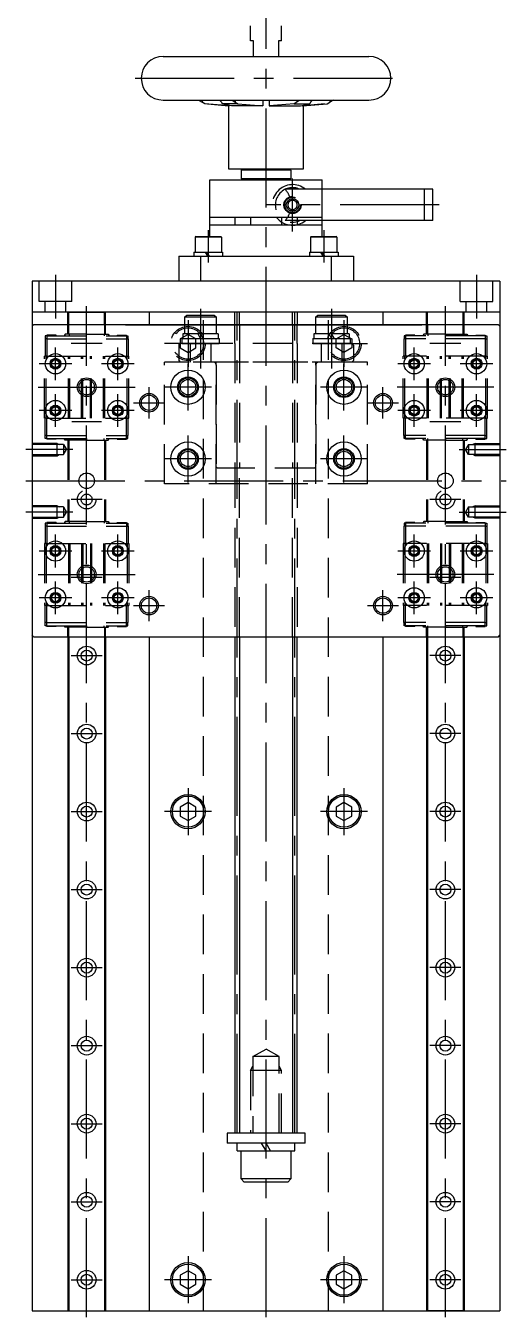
# Model space of a CAD drawing. Extents: x -27 to 423, y -21 to 633.
# Drawn here: x 268.8 to 422.8, y -2 to 411.8 of the extents above; entities that cross this region are included whole.
import ezdxf

# ---------------------------------------------------------------- set-up
doc = ezdxf.new("R2010")
doc.units = 0
doc.linetypes.add('CENTER', pattern=[50.8, 31.75, -6.35, 6.35, -6.35])
doc.linetypes.add('DASHED', pattern=[19.05, 12.7, -6.35])
doc.layers.get('0').update_dxf_attribs({"linetype": 'CONTINUOUS'})
doc.layers.add('CENTER', color=1, linetype='CENTER')

msp = doc.modelspace()

# ---------------------------------------------------------------- linework, layer by layer
at = {"color": 7, "linetype": 'CONTINUOUS'}
for p, q in [((340.76, 407), (340.76, 411.79)), ((350.76, 407), (350.76, 411.79)), ((341.76, 407), (340.76, 407)), ((341.76, 402), (341.76, 407)), ((350.76, 407), (349.76, 407)), ((349.76, 407), (349.76, 402)), ((312.76, 402), (378.76, 402)), ((312.76, 388), (378.76, 388)), ((324.16, 388), (325.34, 387.31)), ((325.34, 388), (325.34, 387.31)), ((326.16, 386.82), (325.34, 387.31)), ((334.07, 386.14), (326.16, 386.82)), ((327.05, 386.75), (333.76, 386.14)), ((330.82, 388), (331.44, 387.31)), ((331.44, 387.31), (331.75, 386.82)), ((334.69, 386.14), (331.75, 386.82)), ((336.72, 386.82), (331.75, 386.82)), ((333.76, 386.14), (333.76, 366)), ((334.07, 386.14), (333.76, 386.14)), ((334.07, 386.28), (334.07, 386.14)), ((344.76, 386.14), (334.69, 386.14)), ((335.24, 387.72), (335.88, 387.31)), ((335.88, 388), (335.88, 387.31)), ((335.89, 387.31), (336.72, 386.82)), ((336.72, 386.82), (344.76, 386.14)), ((344.76, 388), (344.76, 386.14)), ((346.76, 388), (346.76, 386.14)), ((354.79, 386.82), (346.76, 386.14)), ((346.76, 386.14), (356.82, 386.14)), ((355.63, 387.31), (354.79, 386.82)), ((354.79, 386.82), (359.76, 386.82)), ((355.63, 388), (355.63, 387.31)), ((356.28, 387.72), (355.63, 387.31)), ((356.82, 386.14), (359.76, 386.82)), ((357.44, 386.14), (365.35, 386.82)), ((357.44, 386.28), (357.44, 386.14)), ((357.44, 386.14), (357.76, 386.14)), ((364.46, 386.75), (357.76, 386.14)), ((357.76, 366), (357.76, 386.14)), ((360.07, 387.31), (359.76, 386.82)), ((360.7, 388), (360.07, 387.31)), ((365.35, 386.82), (366.17, 387.31)), ((366.17, 388), (366.17, 387.31)), ((367.35, 388), (366.17, 387.31)), ((333.76, 366), (345.76, 366)), ((337.76, 365.5), (338.26, 366)), ((353.76, 365.5), (337.76, 365.5)), ((337.76, 365.5), (337.76, 362.9)), ((345.76, 366), (357.76, 366)), ((353.76, 365.5), (353.26, 366)), ((353.76, 365.5), (353.76, 362.9)), ((327.78, 344.3), (327.78, 362.4)), ((327.78, 362.4), (363.76, 362.4)), ((327.78, 362.4), (333.85, 362.4)), ((337.76, 362.9), (345.76, 362.9)), ((337.76, 362.9), (338.26, 362.4)), ((345.76, 362.9), (353.76, 362.9)), ((353.76, 362.9), (353.26, 362.4)), ((357.66, 362.4), (363.76, 362.4)), ((363.73, 344.3), (363.73, 362.4)), ((396.57, 359.4), (363.76, 359.4)), ((396.57, 349.4), (396.57, 359.4)), ((399.26, 359.4), (396.57, 359.4)), ((399.26, 349.4), (399.26, 359.4)), ((363.76, 350.4), (327.78, 350.4)), ((363.76, 347.9), (327.78, 347.9)), ((335.81, 350.4), (335.81, 347.9)), ((340.76, 350.4), (340.76, 347.9)), ((350.76, 350.4), (350.76, 347.9)), ((355.71, 350.4), (355.71, 347.9)), ((396.57, 349.4), (363.76, 349.4)), ((399.26, 349.4), (396.57, 349.4)), ((331.51, 344.05), (323.01, 344.05)), ((323.01, 344.05), (323.01, 339.3)), ((323.26, 344.3), (331.26, 344.3)), ((331.51, 344.05), (331.51, 339.3)), ((368.51, 344.05), (360.01, 344.05)), ((360.01, 344.05), (360.01, 339.3)), ((360.26, 344.3), (368.26, 344.3)), ((368.51, 344.05), (368.51, 339.3)), ((317.76, 338), (324.74, 338)), ((317.76, 338), (317.76, 330)), ((322.66, 339.3), (331.86, 339.3)), ((322.66, 339.3), (322.66, 338)), ((324.74, 338), (366.77, 338)), ((324.74, 338), (324.74, 330)), ((327.1, 338), (326.35, 339.3)), ((327.59, 338), (326.84, 339.3)), ((331.86, 339.3), (331.86, 338)), ((359.66, 339.3), (368.86, 339.3)), ((359.66, 339.3), (359.66, 338)), ((364.1, 338), (363.35, 339.3)), ((364.59, 338), (363.84, 339.3)), ((366.77, 338), (373.76, 338)), ((366.77, 330), (366.77, 338)), ((368.86, 339.3), (368.86, 338)), ((373.76, 338), (373.76, 330)), ((420.76, 330), (270.76, 330)), ((270.76, 330), (270.76, 0)), ((373.76, 330), (317.76, 330)), ((420.76, 330), (420.76, 0)), ((420.76, 320), (270.76, 320)), ((282.26, 320), (294.26, 320)), ((282.26, 316), (282.26, 320)), ((282.56, 316), (282.56, 320)), ((293.96, 316), (293.96, 320)), ((294.26, 316), (294.26, 320)), ((308.26, 320), (308.26, 316)), ((319.76, 318.5), (320.36, 319.1)), ((320.36, 319.1), (329.16, 319.1)), ((329.16, 319.1), (329.76, 318.5)), ((335.76, 316), (335.76, 320)), ((337.26, 316), (337.26, 320)), ((354.26, 316), (354.26, 320)), ((355.76, 320), (355.76, 316)), ((361.76, 318.5), (362.36, 319.1)), ((362.36, 319.1), (371.16, 319.1)), ((371.16, 319.1), (371.76, 318.5)), ((383.26, 320), (383.26, 316)), ((409.26, 320), (397.26, 320)), ((397.26, 316), (397.26, 320)), ((397.56, 316), (397.56, 320)), ((408.96, 316), (408.96, 320)), ((409.26, 316), (409.26, 320)), ((271.26, 316), (270.76, 315.5)), ((271.26, 316), (270.76, 315.5)), ((270.76, 315.5), (270.76, 216.5)), ((270.76, 315.5), (270.76, 216.5)), ((420.26, 316), (271.26, 316)), ((420.26, 316), (271.26, 316)), ((300.76, 316), (295.76, 316)), ((300.76, 316), (390.76, 316)), ((319.76, 318.5), (329.76, 318.5)), ((319.76, 316), (319.76, 318.5)), ((329.76, 318.5), (329.76, 316)), ((361.76, 318.5), (371.76, 318.5)), ((361.76, 316), (361.76, 318.5)), ((371.76, 318.5), (371.76, 316)), ((390.76, 316), (395.76, 316)), ((420.26, 316), (420.76, 315.5)), ((420.26, 316), (420.76, 315.5)), ((420.76, 315.5), (420.76, 216.5)), ((420.76, 315.5), (420.76, 216.5)), ((271.26, 216), (270.76, 216.5)), ((271.26, 216), (270.76, 216.5)), ((271.26, 216), (420.26, 216)), ((271.26, 216), (420.26, 216)), ((282.26, 216), (282.26, 0)), ((282.56, 216), (282.56, 0)), ((293.96, 216), (293.96, 0)), ((294.26, 216), (294.26, 0)), ((300.76, 216), (338.76, 216)), ((308.26, 216), (308.26, 0)), ((334.76, 216), (356.76, 216)), ((335.76, 216), (335.76, 57)), ((337.26, 216), (337.26, 57)), ((338.76, 216), (352.76, 216)), ((352.76, 216), (390.76, 216)), ((354.26, 216), (354.26, 57)), ((355.76, 57), (355.76, 216)), ((383.26, 216), (383.26, 0)), ((397.26, 216), (397.26, 0)), ((397.56, 216), (397.56, 0)), ((408.96, 216), (408.96, 0)), ((409.26, 216), (409.26, 0)), ((420.26, 216), (420.76, 216.5)), ((420.26, 216), (420.76, 216.5)), ((320.76, 162.89), (318.26, 161.44)), ((318.26, 161.44), (318.26, 158.56)), ((323.26, 161.44), (320.76, 162.89)), ((323.26, 158.56), (323.26, 161.44)), ((370.76, 162.89), (368.26, 161.44)), ((368.26, 161.44), (368.26, 158.56)), ((373.26, 161.44), (370.76, 162.89)), ((373.26, 158.56), (373.26, 161.44)), ((318.26, 158.56), (320.76, 157.11)), ((320.76, 157.11), (323.26, 158.56)), ((368.26, 158.56), (370.76, 157.11)), ((370.76, 157.11), (373.26, 158.56)), ((358.26, 57), (333.26, 57)), ((333.26, 57), (333.26, 53.8)), ((358.26, 53.8), (333.26, 53.8)), ((355.76, 57), (335.76, 57)), ((354.96, 53.8), (336.56, 53.8)), ((336.56, 51.3), (336.56, 53.8)), ((345.76, 51.3), (344.31, 53.8)), ((347.2, 51.3), (345.76, 53.8)), ((354.96, 51.3), (354.96, 53.8)), ((358.26, 53.8), (358.26, 57)), ((336.56, 51.3), (354.96, 51.3)), ((337.76, 42.3), (337.76, 51.3)), ((353.76, 51.3), (353.76, 42.3)), ((353.76, 42.3), (337.76, 42.3)), ((338.76, 41.3), (337.76, 42.3)), ((353.76, 42.3), (352.76, 41.3)), ((352.76, 41.3), (338.76, 41.3)), ((320.76, 12.89), (318.26, 11.44)), ((323.26, 11.44), (320.76, 12.89)), ((370.76, 12.89), (368.26, 11.44)), ((373.26, 11.44), (370.76, 12.89)), ((318.26, 11.44), (318.26, 8.56)), ((318.26, 8.56), (320.76, 7.11)), ((320.76, 7.11), (323.26, 8.56)), ((323.26, 8.56), (323.26, 11.44)), ((368.26, 11.44), (368.26, 8.56)), ((368.26, 8.56), (370.76, 7.11)), ((370.76, 7.11), (373.26, 8.56)), ((373.26, 8.56), (373.26, 11.44)), ((282.26, 0), (294.26, 0)), ((409.26, 0), (397.26, 0)), ((270.76, 0), (420.76, 0))]:
    msp.add_line(p, q, dxfattribs=at)
at = {"color": 3, "linetype": 'DASHED'}
for p, q in [((363.76, 359.4), (351.9, 359.4)), ((354.26, 356.13), (352.76, 355.27)), ((355.76, 355.27), (354.26, 356.13)), ((352.76, 355.27), (352.76, 353.53)), ((352.76, 353.53), (354.26, 352.67)), ((354.26, 352.67), (355.76, 353.53)), ((355.76, 353.53), (355.76, 355.27)), ((363.76, 349.4), (351.9, 349.4)), ((273.01, 323.5), (273.01, 330)), ((283.51, 323.5), (283.51, 330)), ((408.01, 323.5), (408.01, 330)), ((418.51, 323.5), (418.51, 330)), ((283.51, 323.5), (273.01, 323.5)), ((274.96, 320), (274.96, 323.5)), ((281.56, 320), (281.56, 323.5)), ((408.01, 323.5), (418.51, 323.5)), ((409.96, 320), (409.96, 323.5)), ((416.56, 320), (416.56, 323.5)), ((325.76, 0), (325.76, 320)), ((365.76, 0), (365.76, 320)), ((282.26, 312.95), (282.26, 316)), ((282.56, 312.95), (282.56, 316)), ((293.96, 316), (293.96, 312.95)), ((294.26, 312.95), (294.26, 316)), ((319.76, 313.1), (319.76, 316)), ((329.76, 316), (329.76, 313.1)), ((335.76, 310), (335.76, 316)), ((335.76, 310), (335.76, 316)), ((337.26, 316), (337.26, 310)), ((337.26, 316), (337.26, 310)), ((354.26, 316), (354.26, 310)), ((354.26, 316), (354.26, 310)), ((355.76, 310), (355.76, 316)), ((355.76, 310), (355.76, 316)), ((361.76, 313.1), (361.76, 316)), ((371.76, 316), (371.76, 313.1)), ((397.26, 312.95), (397.26, 316)), ((397.56, 316), (397.56, 312.95)), ((408.96, 312.95), (408.96, 316)), ((409.26, 312.95), (409.26, 316)), ((274.96, 311.45), (274.96, 305.95)), ((275.46, 311.45), (274.96, 311.45)), ((275.51, 312.45), (275.01, 312.45)), ((275.01, 312.45), (275.01, 311.45)), ((278.46, 312.65), (275.46, 312.65)), ((275.46, 312.65), (275.46, 312.45)), ((275.46, 311.45), (301.06, 311.45)), ((275.46, 311.45), (275.46, 305.95)), ((275.51, 312.45), (301.01, 312.45)), ((275.51, 312.45), (275.51, 311.45)), ((278.46, 312.45), (278.46, 312.65)), ((281.33, 312.95), (281.03, 312.45)), ((282.63, 312.95), (281.33, 312.95)), ((282.63, 312.95), (282.63, 312.45)), ((288.26, 312.95), (282.63, 312.95)), ((288.26, 312.45), (288.26, 312.95)), ((288.26, 312.95), (293.89, 312.95)), ((293.89, 312.95), (293.89, 312.45)), ((293.89, 312.95), (295.19, 312.95)), ((295.19, 312.95), (295.49, 312.45)), ((298.06, 312.65), (301.06, 312.65)), ((298.06, 312.65), (298.06, 312.45)), ((301.01, 312.45), (301.51, 312.45)), ((301.01, 312.45), (301.01, 311.45)), ((301.06, 312.45), (301.06, 312.65)), ((301.06, 311.45), (301.06, 305.95)), ((301.06, 311.45), (301.56, 311.45)), ((301.51, 312.45), (301.51, 311.45)), ((301.56, 311.45), (301.56, 305.95)), ((320.76, 312.89), (318.26, 311.44)), ((318.26, 311.44), (318.26, 308.56)), ((318.76, 311.6), (330.76, 311.6)), ((318.76, 311.6), (318.76, 310)), ((319.06, 313.1), (319.06, 311.6)), ((330.46, 313.1), (319.06, 313.1)), ((323.26, 311.44), (320.76, 312.89)), ((323.26, 308.56), (323.26, 311.44)), ((323.89, 313.1), (324.76, 311.6)), ((324.76, 313.1), (325.62, 311.6)), ((330.46, 313.1), (330.46, 311.6)), ((330.76, 311.6), (330.76, 310)), ((360.76, 311.6), (372.76, 311.6)), ((360.76, 311.6), (360.76, 310)), ((361.06, 313.1), (361.06, 311.6)), ((372.46, 313.1), (361.06, 313.1)), ((365.89, 313.1), (366.76, 311.6)), ((366.76, 313.1), (367.62, 311.6)), ((368.26, 311.44), (370.76, 312.89)), ((368.26, 308.56), (368.26, 311.44)), ((370.76, 312.89), (373.26, 311.44)), ((372.46, 313.1), (372.46, 311.6)), ((372.76, 311.6), (372.76, 310)), ((373.26, 311.44), (373.26, 308.56)), ((389.96, 311.45), (389.96, 305.95)), ((390.46, 311.45), (389.96, 311.45)), ((390.01, 312.45), (390.01, 311.45)), ((390.51, 312.45), (390.01, 312.45)), ((393.46, 312.65), (390.46, 312.65)), ((390.46, 312.45), (390.46, 312.65)), ((416.06, 311.45), (390.46, 311.45)), ((390.46, 311.45), (390.46, 305.95)), ((416.01, 312.45), (390.51, 312.45)), ((390.51, 312.45), (390.51, 311.45)), ((393.46, 312.65), (393.46, 312.45)), ((396.33, 312.95), (396.03, 312.45)), ((397.63, 312.95), (396.33, 312.95)), ((397.63, 312.95), (397.63, 312.45)), ((403.26, 312.95), (397.63, 312.95)), ((403.26, 312.95), (408.89, 312.95)), ((403.26, 312.45), (403.26, 312.95)), ((408.89, 312.95), (408.89, 312.45)), ((408.89, 312.95), (410.19, 312.95)), ((410.19, 312.95), (410.49, 312.45)), ((413.06, 312.65), (416.06, 312.65)), ((413.06, 312.45), (413.06, 312.65)), ((416.01, 312.45), (416.51, 312.45)), ((416.01, 312.45), (416.01, 311.45)), ((416.06, 312.65), (416.06, 312.45)), ((416.06, 311.45), (416.56, 311.45)), ((416.06, 311.45), (416.06, 305.95)), ((416.51, 312.45), (416.51, 311.45)), ((416.56, 311.45), (416.56, 305.95)), ((317.76, 309.5), (318.26, 310)), ((317.76, 309.5), (317.76, 304.5)), ((373.26, 310), (318.26, 310)), ((318.26, 308.56), (320.76, 307.11)), ((318.76, 310), (330.76, 310)), ((320.76, 307.11), (323.26, 308.56)), ((321.46, 310), (321.46, 304)), ((328.06, 310), (328.06, 304)), ((335.76, 310), (335.76, 270)), ((335.76, 310), (335.76, 270)), ((337.26, 310), (337.26, 270)), ((337.26, 310), (337.26, 270)), ((354.26, 310), (354.26, 270)), ((354.26, 310), (354.26, 270)), ((355.76, 310), (355.76, 270)), ((355.76, 310), (355.76, 270)), ((360.76, 310), (372.76, 310)), ((363.46, 310), (363.46, 304)), ((370.76, 307.11), (368.26, 308.56)), ((370.06, 310), (370.06, 304)), ((373.26, 308.56), (370.76, 307.11)), ((373.76, 309.5), (373.26, 310)), ((373.76, 309.5), (373.76, 304.5)), ((274.76, 286.05), (274.76, 305.95)), ((275.26, 305.95), (274.76, 305.95)), ((275.26, 305.95), (301.26, 305.95)), ((275.26, 286.05), (275.26, 305.95)), ((282.46, 286.05), (282.46, 305.95)), ((282.86, 286.05), (282.86, 305.95)), ((286.66, 286.05), (286.66, 305.95)), ((287.06, 286.05), (287.06, 305.95)), ((289.46, 286.05), (289.46, 305.95)), ((289.86, 286.05), (289.86, 305.95)), ((293.66, 286.05), (293.66, 305.95)), ((294.06, 286.05), (294.06, 305.95)), ((301.26, 286.05), (301.26, 305.95)), ((301.26, 305.95), (301.76, 305.95)), ((301.76, 286.05), (301.76, 305.95)), ((378.26, 304), (313.26, 304)), ((313.26, 265), (313.26, 304)), ((317.76, 304.5), (318.26, 304)), ((373.26, 304), (318.26, 304)), ((329.76, 265), (329.76, 304)), ((329.76, 303.2), (329.76, 270.5)), ((361.76, 265), (361.76, 304)), ((361.76, 303.2), (361.76, 270.5)), ((373.76, 304.5), (373.26, 304)), ((378.26, 265), (378.26, 304)), ((389.76, 286.05), (389.76, 305.95)), ((390.26, 305.95), (389.76, 305.95)), ((416.26, 305.95), (390.26, 305.95)), ((390.26, 286.05), (390.26, 305.95)), ((397.46, 286.05), (397.46, 305.95)), ((397.86, 286.05), (397.86, 305.95)), ((401.66, 286.05), (401.66, 305.95)), ((402.06, 286.05), (402.06, 305.95)), ((404.46, 286.05), (404.46, 305.95)), ((404.86, 286.05), (404.86, 305.95)), ((408.66, 286.05), (408.66, 305.95)), ((409.06, 286.05), (409.06, 305.95)), ((416.26, 286.05), (416.26, 305.95)), ((416.26, 305.95), (416.76, 305.95)), ((416.76, 286.05), (416.76, 305.95)), ((275.26, 286.05), (274.76, 286.05)), ((274.96, 280.55), (274.96, 286.05)), ((275.26, 286.05), (301.26, 286.05)), ((275.46, 280.55), (275.46, 286.05)), ((301.06, 280.55), (301.06, 286.05)), ((301.26, 286.05), (301.76, 286.05)), ((301.56, 280.55), (301.56, 286.05)), ((390.26, 286.05), (389.76, 286.05)), ((389.96, 280.55), (389.96, 286.05)), ((416.26, 286.05), (390.26, 286.05)), ((390.46, 280.55), (390.46, 286.05)), ((416.06, 280.55), (416.06, 286.05)), ((416.26, 286.05), (416.76, 286.05)), ((416.56, 280.55), (416.56, 286.05)), ((278.76, 278), (270.76, 278)), ((280.86, 277.62), (270.76, 277.62)), ((275.46, 280.55), (274.96, 280.55)), ((275.01, 279.55), (275.01, 280.55)), ((275.51, 279.55), (275.01, 279.55)), ((275.46, 280.55), (301.06, 280.55)), ((275.46, 279.55), (275.46, 279.35)), ((278.46, 279.35), (275.46, 279.35)), ((275.51, 279.55), (275.51, 280.55)), ((275.51, 279.55), (301.01, 279.55)), ((278.46, 279.35), (278.46, 279.55)), ((278.76, 278), (279.41, 277.62)), ((278.76, 274), (278.76, 278)), ((280.86, 277.62), (281.79, 276)), ((280.86, 277.62), (280.86, 274.38)), ((281.33, 279.05), (281.03, 279.55)), ((282.63, 279.05), (281.33, 279.05)), ((282.26, 279.05), (282.26, 252.95)), ((282.56, 279.05), (282.56, 252.95)), ((282.63, 279.05), (282.63, 279.55)), ((288.26, 279.05), (282.63, 279.05)), ((288.26, 279.55), (288.26, 279.05)), ((288.26, 279.05), (293.89, 279.05)), ((293.89, 279.05), (293.89, 279.55)), ((293.89, 279.05), (295.19, 279.05)), ((293.96, 279.05), (293.96, 252.95)), ((294.26, 279.05), (294.26, 252.95)), ((295.19, 279.05), (295.49, 279.55)), ((298.06, 279.55), (298.06, 279.35)), ((298.06, 279.35), (301.06, 279.35)), ((301.01, 279.55), (301.01, 280.55)), ((301.01, 279.55), (301.51, 279.55)), ((301.06, 280.55), (301.56, 280.55)), ((301.06, 279.35), (301.06, 279.55)), ((301.51, 279.55), (301.51, 280.55)), ((390.46, 280.55), (389.96, 280.55)), ((390.01, 279.55), (390.01, 280.55)), ((390.51, 279.55), (390.01, 279.55)), ((416.06, 280.55), (390.46, 280.55)), ((390.46, 279.35), (390.46, 279.55)), ((393.46, 279.35), (390.46, 279.35)), ((390.51, 279.55), (390.51, 280.55)), ((416.01, 279.55), (390.51, 279.55)), ((393.46, 279.55), (393.46, 279.35)), ((396.33, 279.05), (396.03, 279.55)), ((397.63, 279.05), (396.33, 279.05)), ((397.26, 279.05), (397.26, 252.95)), ((397.56, 279.05), (397.56, 252.95)), ((397.63, 279.05), (397.63, 279.55)), ((403.26, 279.05), (397.63, 279.05)), ((403.26, 279.55), (403.26, 279.05)), ((403.26, 279.05), (408.89, 279.05)), ((408.89, 279.05), (408.89, 279.55)), ((408.89, 279.05), (410.19, 279.05)), ((408.96, 279.05), (408.96, 252.95)), ((409.26, 279.05), (409.26, 252.95)), ((410.66, 277.62), (409.72, 276)), ((410.19, 279.05), (410.49, 279.55)), ((410.66, 277.62), (420.76, 277.62)), ((410.66, 277.62), (410.66, 274.38)), ((412.76, 278), (412.1, 277.62)), ((412.76, 278), (420.76, 278)), ((412.76, 274), (412.76, 278)), ((413.06, 279.35), (413.06, 279.55)), ((413.06, 279.35), (416.06, 279.35)), ((416.01, 279.55), (416.01, 280.55)), ((416.01, 279.55), (416.51, 279.55)), ((416.06, 280.55), (416.56, 280.55)), ((416.06, 279.55), (416.06, 279.35)), ((416.51, 279.55), (416.51, 280.55)), ((270.76, 274.38), (280.86, 274.38)), ((270.76, 274), (278.76, 274)), ((278.76, 274), (279.41, 274.38)), ((280.86, 274.38), (281.79, 276)), ((410.66, 274.38), (409.72, 276)), ((420.76, 274.38), (410.66, 274.38)), ((412.76, 274), (412.1, 274.38)), ((420.76, 274), (412.76, 274)), ((330.26, 270), (329.76, 270.5)), ((361.26, 270), (330.26, 270)), ((335.76, 270), (335.76, 216)), ((337.26, 216), (337.26, 270)), ((354.26, 216), (354.26, 270)), ((355.76, 270), (355.76, 216)), ((361.76, 270.5), (361.26, 270)), ((378.26, 265), (313.26, 265)), ((278.76, 258), (270.76, 258)), ((280.86, 257.62), (270.76, 257.62)), ((278.76, 258), (279.41, 257.62)), ((278.76, 254), (278.76, 258)), ((280.86, 257.62), (281.79, 256)), ((280.86, 257.62), (280.86, 254.38)), ((410.66, 257.62), (409.72, 256)), ((410.66, 257.62), (420.76, 257.62)), ((410.66, 257.62), (410.66, 254.38)), ((412.76, 258), (412.1, 257.62)), ((412.76, 258), (420.76, 258)), ((412.76, 254), (412.76, 258)), ((270.76, 254.38), (280.86, 254.38)), ((270.76, 254), (278.76, 254)), ((275.51, 252.45), (275.01, 252.45)), ((275.01, 252.45), (275.01, 251.45)), ((278.46, 252.65), (275.46, 252.65)), ((275.46, 252.45), (275.46, 252.65)), ((275.51, 252.45), (301.01, 252.45)), ((275.51, 252.45), (275.51, 251.45)), ((278.46, 252.65), (278.46, 252.45)), ((278.76, 254), (279.41, 254.38)), ((280.86, 254.38), (281.79, 256)), ((281.33, 252.95), (281.03, 252.45)), ((282.63, 252.95), (281.33, 252.95)), ((288.26, 252.95), (282.63, 252.95)), ((282.63, 252.95), (282.63, 252.45)), ((288.26, 252.95), (293.89, 252.95)), ((288.26, 252.45), (288.26, 252.95)), ((293.89, 252.95), (295.19, 252.95)), ((293.89, 252.95), (293.89, 252.45)), ((295.19, 252.95), (295.49, 252.45)), ((298.06, 252.65), (301.06, 252.65)), ((298.06, 252.45), (298.06, 252.65)), ((301.01, 252.45), (301.51, 252.45)), ((301.01, 252.45), (301.01, 251.45)), ((301.06, 252.65), (301.06, 252.45)), ((301.51, 252.45), (301.51, 251.45)), ((390.51, 252.45), (390.01, 252.45)), ((390.01, 252.45), (390.01, 251.45)), ((393.46, 252.65), (390.46, 252.65)), ((390.46, 252.65), (390.46, 252.45)), ((416.01, 252.45), (390.51, 252.45)), ((390.51, 252.45), (390.51, 251.45)), ((393.46, 252.45), (393.46, 252.65)), ((396.33, 252.95), (396.03, 252.45)), ((397.63, 252.95), (396.33, 252.95)), ((403.26, 252.95), (397.63, 252.95)), ((397.63, 252.95), (397.63, 252.45)), ((403.26, 252.95), (408.89, 252.95)), ((403.26, 252.45), (403.26, 252.95)), ((408.89, 252.95), (410.19, 252.95)), ((408.89, 252.95), (408.89, 252.45)), ((410.66, 254.38), (409.72, 256)), ((410.19, 252.95), (410.49, 252.45)), ((420.76, 254.38), (410.66, 254.38)), ((412.76, 254), (412.1, 254.38)), ((420.76, 254), (412.76, 254)), ((413.06, 252.65), (416.06, 252.65)), ((413.06, 252.65), (413.06, 252.45)), ((416.01, 252.45), (416.51, 252.45)), ((416.01, 252.45), (416.01, 251.45)), ((416.06, 252.45), (416.06, 252.65)), ((416.51, 252.45), (416.51, 251.45)), ((274.96, 251.45), (274.96, 245.95)), ((275.46, 251.45), (274.96, 251.45)), ((275.46, 251.45), (301.06, 251.45)), ((275.46, 251.45), (275.46, 245.95)), ((301.06, 251.45), (301.06, 245.95)), ((301.06, 251.45), (301.56, 251.45)), ((301.56, 251.45), (301.56, 245.95)), ((389.96, 251.45), (389.96, 245.95)), ((390.46, 251.45), (389.96, 251.45)), ((416.06, 251.45), (390.46, 251.45)), ((390.46, 251.45), (390.46, 245.95)), ((416.06, 251.45), (416.06, 245.95)), ((416.06, 251.45), (416.56, 251.45)), ((416.56, 251.45), (416.56, 245.95)), ((274.76, 245.95), (274.76, 226.05)), ((275.26, 245.95), (274.76, 245.95)), ((275.26, 245.95), (275.26, 226.05)), ((275.26, 245.95), (301.26, 245.95)), ((282.46, 245.95), (282.46, 226.05)), ((282.86, 245.95), (282.86, 226.05)), ((286.66, 245.95), (286.66, 226.05)), ((287.06, 245.95), (287.06, 226.05)), ((289.46, 245.95), (289.46, 226.05)), ((289.86, 245.95), (289.86, 226.05)), ((293.66, 245.95), (293.66, 226.05)), ((294.06, 245.95), (294.06, 226.05)), ((301.26, 245.95), (301.26, 226.05)), ((301.26, 245.95), (301.76, 245.95)), ((301.76, 245.95), (301.76, 226.05)), ((389.76, 245.95), (389.76, 226.05)), ((390.26, 245.95), (389.76, 245.95)), ((416.26, 245.95), (390.26, 245.95)), ((390.26, 245.95), (390.26, 226.05)), ((397.46, 245.95), (397.46, 226.05)), ((397.86, 245.95), (397.86, 226.05)), ((401.66, 245.95), (401.66, 226.05)), ((402.06, 245.95), (402.06, 226.05)), ((404.46, 245.95), (404.46, 226.05)), ((404.86, 245.95), (404.86, 226.05)), ((408.66, 245.95), (408.66, 226.05)), ((409.06, 245.95), (409.06, 226.05)), ((416.26, 245.95), (416.26, 226.05)), ((416.26, 245.95), (416.76, 245.95)), ((416.76, 245.95), (416.76, 226.05)), ((275.26, 226.05), (274.76, 226.05)), ((274.96, 220.55), (274.96, 226.05)), ((275.26, 226.05), (301.26, 226.05)), ((275.46, 220.55), (275.46, 226.05)), ((301.06, 220.55), (301.06, 226.05)), ((301.26, 226.05), (301.76, 226.05)), ((301.56, 220.55), (301.56, 226.05)), ((390.26, 226.05), (389.76, 226.05)), ((389.96, 220.55), (389.96, 226.05)), ((416.26, 226.05), (390.26, 226.05)), ((390.46, 220.55), (390.46, 226.05)), ((416.06, 220.55), (416.06, 226.05)), ((416.26, 226.05), (416.76, 226.05)), ((416.56, 220.55), (416.56, 226.05)), ((275.46, 220.55), (274.96, 220.55)), ((275.01, 219.55), (275.01, 220.55)), ((275.51, 219.55), (275.01, 219.55)), ((275.46, 220.55), (301.06, 220.55)), ((275.46, 219.35), (275.46, 219.55)), ((278.46, 219.35), (275.46, 219.35)), ((275.51, 219.55), (275.51, 220.55)), ((275.51, 219.55), (301.01, 219.55)), ((278.46, 219.55), (278.46, 219.35)), ((281.33, 219.05), (281.03, 219.55)), ((282.63, 219.05), (282.63, 219.55)), ((288.26, 219.55), (288.26, 219.05)), ((293.89, 219.05), (293.89, 219.55)), ((295.19, 219.05), (295.49, 219.55)), ((298.06, 219.35), (298.06, 219.55)), ((298.06, 219.35), (301.06, 219.35)), ((301.01, 219.55), (301.01, 220.55)), ((301.01, 219.55), (301.51, 219.55)), ((301.06, 220.55), (301.56, 220.55)), ((301.06, 219.55), (301.06, 219.35)), ((301.51, 219.55), (301.51, 220.55)), ((390.46, 220.55), (389.96, 220.55)), ((390.01, 219.55), (390.01, 220.55)), ((390.51, 219.55), (390.01, 219.55)), ((416.06, 220.55), (390.46, 220.55)), ((390.46, 219.55), (390.46, 219.35)), ((393.46, 219.35), (390.46, 219.35)), ((390.51, 219.55), (390.51, 220.55)), ((416.01, 219.55), (390.51, 219.55)), ((393.46, 219.35), (393.46, 219.55)), ((396.33, 219.05), (396.03, 219.55)), ((397.63, 219.05), (397.63, 219.55)), ((403.26, 219.55), (403.26, 219.05)), ((408.89, 219.05), (408.89, 219.55)), ((410.19, 219.05), (410.49, 219.55)), ((413.06, 219.55), (413.06, 219.35)), ((413.06, 219.35), (416.06, 219.35)), ((416.01, 219.55), (416.01, 220.55)), ((416.01, 219.55), (416.51, 219.55)), ((416.06, 220.55), (416.56, 220.55)), ((416.06, 219.35), (416.06, 219.55)), ((416.51, 219.55), (416.51, 220.55)), ((282.63, 219.05), (281.33, 219.05)), ((282.26, 216), (282.26, 219.05)), ((282.56, 216), (282.56, 219.05)), ((288.26, 219.05), (282.63, 219.05)), ((288.26, 219.05), (293.89, 219.05)), ((293.89, 219.05), (295.19, 219.05)), ((293.96, 219.05), (293.96, 216)), ((294.26, 216), (294.26, 219.05)), ((397.63, 219.05), (396.33, 219.05)), ((397.26, 216), (397.26, 219.05)), ((397.56, 219.05), (397.56, 216)), ((403.26, 219.05), (397.63, 219.05)), ((403.26, 219.05), (408.89, 219.05)), ((408.89, 219.05), (410.19, 219.05)), ((408.96, 216), (408.96, 219.05)), ((409.26, 216), (409.26, 219.05)), ((341.57, 81.5), (345.76, 83.92)), ((349.94, 81.5), (345.76, 83.92)), ((341.57, 81.5), (341.57, 57)), ((349.94, 81.5), (341.57, 81.5)), ((349.94, 57), (349.94, 81.5)), ((340.76, 77), (341.57, 78.41)), ((340.76, 77), (340.76, 57)), ((350.76, 77), (340.76, 77)), ((350.76, 77), (349.94, 78.41)), ((350.76, 57), (350.76, 77))]:
    msp.add_line(p, q, dxfattribs=at)
for centre, radius in [((354.26, 354.4), 2.75), ((354.26, 354.4), 2.5), ((354.26, 354.4), 2), ((320.76, 310), 5.5), ((320.76, 310), 5), ((370.76, 310), 5.5), ((370.76, 310), 5), ((288.26, 260), 3), ((288.26, 260), 1.75), ((403.26, 260), 3), ((403.26, 260), 1.75)]:
    msp.add_circle(centre, radius, dxfattribs=at)
at = {"color": 7, "linetype": 'CONTINUOUS'}
for centre, radius in [((278.26, 303.5), 3.25), ((298.26, 303.5), 3.25), ((393.26, 303.5), 3.25), ((413.26, 303.5), 3.25), ((278.26, 303.5), 1.75), ((278.26, 303.5), 1.23), ((298.26, 303.5), 1.75), ((298.26, 303.5), 1.23), ((393.26, 303.5), 1.75), ((393.26, 303.5), 1.23), ((413.26, 303.5), 1.75), ((413.26, 303.5), 1.23), ((288.26, 296), 2.46), ((320.76, 296), 5.5), ((320.76, 296), 3.3), ((320.76, 296), 2.46), ((370.76, 296), 5.5), ((370.76, 296), 3.3), ((370.76, 296), 2.46), ((403.26, 296), 2.46), ((278.26, 288.5), 3.25), ((278.26, 288.5), 1.75), ((278.26, 288.5), 1.23), ((298.26, 288.5), 3.25), ((298.26, 288.5), 1.75), ((298.26, 288.5), 1.23), ((308.26, 291), 2.46), ((383.26, 291), 2.46), ((393.26, 288.5), 3.25), ((393.26, 288.5), 1.75), ((393.26, 288.5), 1.23), ((413.26, 288.5), 3.25), ((413.26, 288.5), 1.75), ((413.26, 288.5), 1.23), ((320.76, 273), 5.5), ((370.76, 273), 5.5), ((320.76, 273), 3.3), ((320.76, 273), 2.46), ((370.76, 273), 3.3), ((370.76, 273), 2.46), ((288.26, 266), 2.5), ((403.26, 266), 2.5), ((278.26, 243.5), 3.25), ((278.26, 243.5), 1.75), ((278.26, 243.5), 1.23), ((298.26, 243.5), 3.25), ((298.26, 243.5), 1.75), ((298.26, 243.5), 1.23), ((393.26, 243.5), 3.25), ((393.26, 243.5), 1.75), ((393.26, 243.5), 1.23), ((413.26, 243.5), 3.25), ((413.26, 243.5), 1.75), ((413.26, 243.5), 1.23), ((288.26, 236), 2.46), ((403.26, 236), 2.46), ((278.26, 228.5), 3.25), ((298.26, 228.5), 3.25), ((393.26, 228.5), 3.25), ((413.26, 228.5), 3.25), ((278.26, 228.5), 1.75), ((278.26, 228.5), 1.23), ((298.26, 228.5), 1.75), ((298.26, 228.5), 1.23), ((308.26, 226), 2.46), ((383.26, 226), 2.46), ((393.26, 228.5), 1.75), ((393.26, 228.5), 1.23), ((413.26, 228.5), 1.75), ((413.26, 228.5), 1.23), ((288.26, 210), 3), ((288.26, 210), 1.75), ((403.26, 210), 3), ((403.26, 210), 1.75), ((288.26, 185), 3), ((288.26, 185), 1.75), ((403.26, 185), 3), ((403.26, 185), 1.75), ((288.26, 160), 3), ((288.26, 160), 1.75), ((320.76, 160), 5.5), ((320.76, 160), 5), ((370.76, 160), 5.5), ((370.76, 160), 5), ((403.26, 160), 3), ((403.26, 160), 1.75), ((288.26, 135), 3), ((288.26, 135), 1.75), ((403.26, 135), 3), ((403.26, 135), 1.75), ((288.26, 110), 3), ((288.26, 110), 1.75), ((403.26, 110), 3), ((403.26, 110), 1.75), ((288.26, 85), 3), ((403.26, 85), 3), ((288.26, 85), 1.75), ((403.26, 85), 1.75), ((288.26, 60), 3), ((403.26, 60), 3), ((288.26, 60), 1.75), ((403.26, 60), 1.75), ((288.26, 35), 3), ((403.26, 35), 3), ((288.26, 35), 1.75), ((403.26, 35), 1.75), ((288.26, 10), 3), ((320.76, 10), 5.5), ((320.76, 10), 5), ((370.76, 10), 5.5), ((370.76, 10), 5), ((403.26, 10), 3), ((288.26, 10), 1.75), ((403.26, 10), 1.75)]:
    msp.add_circle(centre, radius, dxfattribs=at)
at = {"color": 3, "linetype": 'CONTINUOUS'}
for centre, radius in [((278.26, 303.5), 1.5), ((298.26, 303.5), 1.5), ((393.26, 303.5), 1.5), ((413.26, 303.5), 1.5), ((288.26, 296), 3), ((320.76, 296), 3), ((370.76, 296), 3), ((403.26, 296), 3), ((308.26, 291), 3), ((383.26, 291), 3), ((278.26, 288.5), 1.5), ((298.26, 288.5), 1.5), ((393.26, 288.5), 1.5), ((413.26, 288.5), 1.5), ((320.76, 273), 3), ((370.76, 273), 3), ((278.26, 243.5), 1.5), ((298.26, 243.5), 1.5), ((393.26, 243.5), 1.5), ((413.26, 243.5), 1.5), ((288.26, 236), 3), ((403.26, 236), 3), ((278.26, 228.5), 1.5), ((298.26, 228.5), 1.5), ((308.26, 226), 3), ((383.26, 226), 3), ((393.26, 228.5), 1.5), ((413.26, 228.5), 1.5)]:
    msp.add_circle(centre, radius, dxfattribs=at)
at = {"color": 7, "linetype": 'CONTINUOUS'}
for centre, radius, start, end in [((312.76, 395), 7, 90, 270), ((378.76, 395), 7, 270, 90), ((336.2, 389.09), 1.68, 220.462, 234.7696), ((355.31, 389.09), 1.68, 305.2304, 319.538), ((323.26, 344.05), 0.25, 90, 180), ((331.26, 344.05), 0.25, 0, 90), ((360.26, 344.05), 0.25, 90, 180), ((368.26, 344.05), 0.25, 0, 90)]:
    msp.add_arc(centre, radius, start, end, dxfattribs=at)
at = {"color": 3, "linetype": 'DASHED'}
for centre, radius, start, end in [((354.26, 354.4), 6.5, 50.2849, 309.7151), ((354.26, 354.4), 5.53, 64.7754, 295.2246), ((346.65, 354.54), 7.15, 20.1116, 42.7693), ((354.26, 354.4), 1.5, 60, 120), ((346.65, 354.26), 7.15, 317.2307, 339.8884), ((354.26, 354.4), 1.5, 120, 180), ((354.26, 354.4), 1.5, 180, 240), ((354.26, 354.4), 1.5, 240, 300), ((354.26, 354.4), 1.5, 0, 60), ((354.26, 354.4), 1.5, 300, 0), ((328.96, 303.2), 0.8, 0, 90), ((362.56, 303.2), 0.8, 90, 180)]:
    msp.add_arc(centre, radius, start, end, dxfattribs=at)
at = {"layer": 'CENTER', "color": 1, "linetype": 'CENTER'}
for p, q in [((345.76, -2), (345.76, 453)), ((303.76, 395), (387.76, 395)), ((354.26, 345.9), (354.26, 362.9)), ((401.26, 354.4), (345.76, 354.4)), ((327.26, 346.3), (327.26, 336)), ((364.26, 346.3), (364.26, 336)), ((278.26, 332), (278.26, 318)), ((413.26, 332), (413.26, 318)), ((288.26, -2), (288.26, 322)), ((324.76, 321.1), (324.76, 302)), ((336.51, 57), (336.51, 320)), ((355.01, 57), (355.01, 320)), ((366.76, 321.1), (366.76, 302)), ((403.26, -2), (403.26, 322)), ((320.76, 317.5), (320.76, 302.5)), ((370.76, 317.5), (370.76, 302.5)), ((278.26, 298.25), (278.26, 308.75)), ((293.26, 310), (283.26, 310)), ((298.26, 298.25), (298.26, 308.75)), ((328.26, 310), (313.26, 310)), ((363.26, 310), (378.26, 310)), ((393.26, 298.25), (393.26, 308.75)), ((408.26, 310), (398.26, 310)), ((413.26, 298.25), (413.26, 308.75)), ((283.51, 303.5), (273.01, 303.5)), ((303.51, 303.5), (293.01, 303.5)), ((320.76, 288.5), (320.76, 303.5)), ((370.76, 288.5), (370.76, 303.5)), ((398.51, 303.5), (388.01, 303.5)), ((418.51, 303.5), (408.01, 303.5)), ((272.76, 296), (303.76, 296)), ((308.26, 286), (308.26, 296)), ((328.26, 296), (313.26, 296)), ((378.26, 296), (363.26, 296)), ((383.26, 286), (383.26, 296)), ((418.76, 296), (387.76, 296)), ((278.26, 283.25), (278.26, 293.75)), ((298.26, 283.25), (298.26, 293.75)), ((303.26, 291), (313.26, 291)), ((378.26, 291), (388.26, 291)), ((393.26, 283.25), (393.26, 293.75)), ((413.26, 283.25), (413.26, 293.75)), ((283.51, 288.5), (273.01, 288.5)), ((303.51, 288.5), (293.01, 288.5)), ((398.51, 288.5), (388.01, 288.5)), ((418.51, 288.5), (408.01, 288.5)), ((283.46, 285), (293.06, 285)), ((398.26, 285), (408.26, 285)), ((320.76, 265.5), (320.76, 280.5)), ((370.76, 265.5), (370.76, 280.5)), ((283.79, 276), (268.76, 276)), ((407.72, 276), (422.76, 276)), ((328.26, 273), (313.26, 273)), ((378.26, 273), (363.26, 273)), ((268.76, 266), (422.76, 266)), ((293.26, 260), (283.26, 260)), ((408.26, 260), (398.26, 260)), ((283.79, 256), (268.76, 256)), ((407.72, 256), (422.76, 256)), ((278.26, 238.25), (278.26, 248.75)), ((298.26, 238.25), (298.26, 248.75)), ((393.26, 238.25), (393.26, 248.75)), ((413.26, 238.25), (413.26, 248.75)), ((283.51, 243.5), (273.01, 243.5)), ((303.51, 243.5), (293.01, 243.5)), ((398.51, 243.5), (388.01, 243.5)), ((418.51, 243.5), (408.01, 243.5)), ((272.76, 236), (303.76, 236)), ((418.76, 236), (387.76, 236)), ((278.26, 223.25), (278.26, 233.75)), ((293.26, 235), (283.26, 235)), ((298.26, 223.25), (298.26, 233.75)), ((393.26, 223.25), (393.26, 233.75)), ((408.26, 235), (398.26, 235)), ((413.26, 223.25), (413.26, 233.75)), ((283.51, 228.5), (273.01, 228.5)), ((303.51, 228.5), (293.01, 228.5)), ((308.26, 221), (308.26, 231)), ((383.26, 221), (383.26, 231)), ((398.51, 228.5), (388.01, 228.5)), ((418.51, 228.5), (408.01, 228.5)), ((303.26, 226), (313.26, 226)), ((378.26, 226), (388.26, 226)), ((283.26, 210), (293.26, 210)), ((408.26, 210), (398.26, 210)), ((283.26, 185), (293.26, 185)), ((408.26, 185), (398.26, 185)), ((320.76, 167.5), (320.76, 152.5)), ((370.76, 167.5), (370.76, 152.5)), ((283.26, 160), (293.26, 160)), ((328.26, 160), (313.26, 160)), ((378.26, 160), (363.26, 160)), ((408.26, 160), (398.26, 160)), ((283.26, 135), (293.26, 135)), ((408.26, 135), (398.26, 135)), ((283.26, 110), (293.26, 110)), ((408.26, 110), (398.26, 110)), ((283.26, 85), (293.26, 85)), ((408.26, 85), (398.26, 85)), ((283.26, 60), (293.26, 60)), ((408.26, 60), (398.26, 60)), ((283.26, 35), (293.26, 35)), ((408.26, 35), (398.26, 35)), ((320.76, 17.5), (320.76, 2.5)), ((370.76, 17.5), (370.76, 2.5)), ((283.26, 10), (293.26, 10)), ((328.26, 10), (313.26, 10)), ((378.26, 10), (363.26, 10)), ((408.26, 10), (398.26, 10))]:
    msp.add_line(p, q, dxfattribs=at)

doc.saveas('drawing.dxf')
